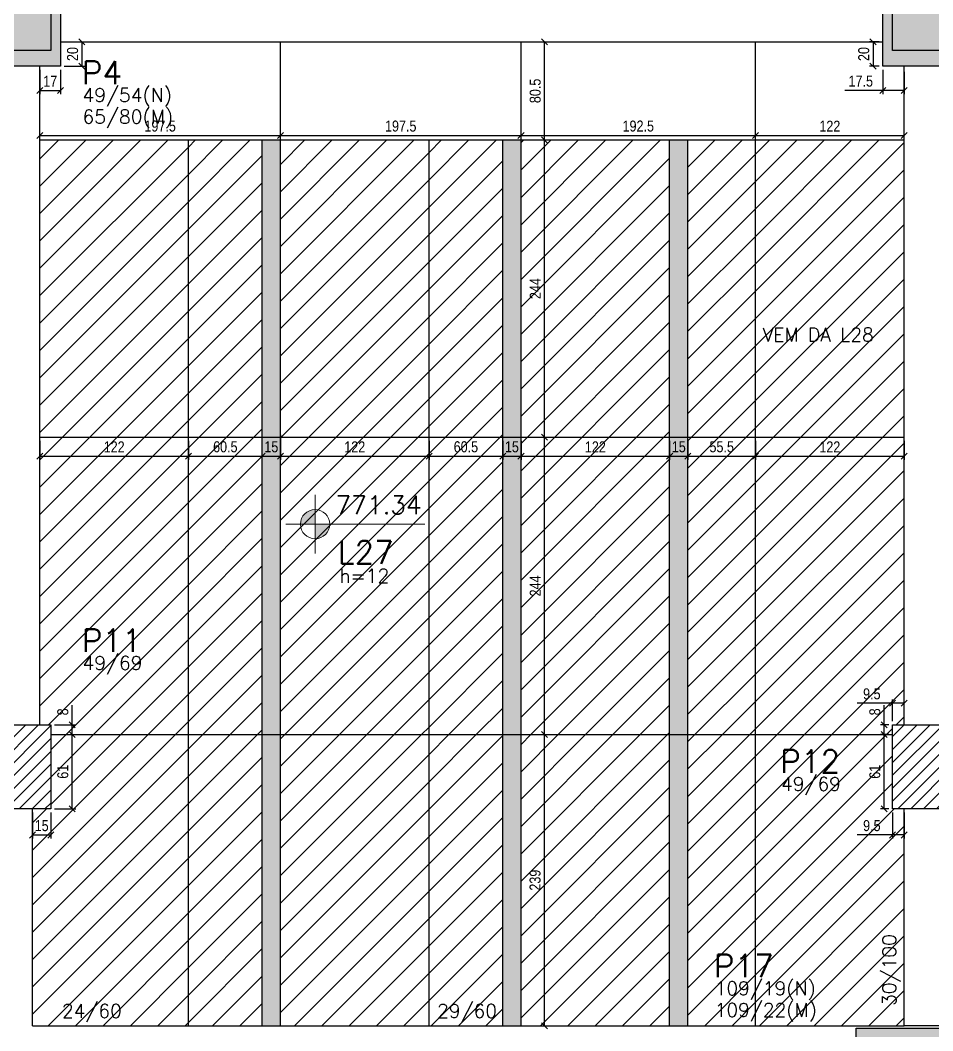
# Model space of a CAD drawing. Extents: x 8513 to 14085, y 1849 to 10799.
# Drawn here: x 10979 to 11728, y 3420 to 4249 of the extents above; entities that cross this region are included whole.
import ezdxf

# ---------------------------------------------------------------- set-up
doc = ezdxf.new("R2010")
doc.units = 0
for name, color, linetype in [('COTA', 241, 'Continuous'), ('Painéis', 200, 'Continuous'), ('Pilares', 5, 'Continuous'), ('VIGAS', 3, 'Continuous')]:
    doc.layers.add(name, color=color, linetype=linetype)
for name, color, linetype, lineweight in [('EST-LAJE-TEXT', 7, 'Continuous', 9), ('EST-PILAR-TEXT', 7, 'Continuous', 9), ('EST-VIGA-TEXT', 7, 'Continuous', 9), ('Hachura', 253, 'Continuous', 9), ('REAPROVEITAMENTO', 7, 'Continuous', 9)]:
    doc.layers.add(name, color=color, linetype=linetype, lineweight=lineweight)
doc.styles.add('COTA TECNICA-50', font='techl___.ttf', dxfattribs={"height": 9})
doc.styles.add('RomanS_IV50', font='romans_IV50.ttf', dxfattribs={"height": 11.25})
doc.styles.add('RomanS_IV50_B', font='', dxfattribs={"height": 18.75})
doc.styles.add('RomanS_IV50_B_1', font='', dxfattribs={"height": 22.5})
doc.styles.get('RomanS_IV50_B').set_extended_font_data('RomanS_IV50', bold=True)
doc.styles.get('RomanS_IV50_B_1').set_extended_font_data('RomanS_IV50', bold=True)
doc.dimstyles.new('PAINEL', dxfattribs={"dimtxt": 9, "dimasz": 5, "dimexe": 3, "dimexo": 3, "dimgap": 3, "dimtad": 1, "dimdec": 1, "dimzin": 12, "dimdsep": 46, "dimtxsty": 'COTA TECNICA-50', "dimblk": 'OBLIQUE', "dimcen": 0, "dimclrd": 4, "dimclre": 4, "dimclrt": 1, "dimadec": 1, "dimazin": 3, "dimtfac": 1, "dimtdec": 1, "dimtmove": 0, "dimatfit": 3, "dimldrblk": 'OBLIQUE', "dimfxl": 1, "dimtolj": 1, "dimtzin": 12, "dimarcsym": 0})
pattern_1 = [(45, (-181390.063, -29748.07), (-11.2253202, 11.2253202), [])]
pattern_2 = [(45, (10227.5145, 3498.507), (-5.3033, 5.3033), [])]

# ---------------------------------------------------------------- blocks, each defined once
blk = doc.blocks.new('FA_Floor_TAG_SURVEY_R01 - NIV_TIT_H_TXT1__TXT2_Menor-2303205-BUSINESS')
at = {"layer": 'EST-LAJE-TEXT'}
h = blk.add_hatch(color=256, dxfattribs=at)
edge = h.paths.add_edge_path(flags=0)
edge.add_line((-0.28, 0.565), (-0.28, 0.405))
edge.add_line((-0.28, 0.405), (-0.44, 0.405))
edge.add_arc((-0.28, 0.405), 0.16, 90, 180, ccw=False)
h = blk.add_hatch(color=256, dxfattribs=at)
edge = h.paths.add_edge_path(flags=0)
edge.add_arc((-0.28, 0.405), 0.16, -90, 0, ccw=False)
edge.add_line((-0.28, 0.245), (-0.28, 0.405))
edge.add_line((-0.28, 0.405), (-0.12, 0.405))
for p, q in [((-0.28, 0.085), (-0.28, 0.725)), ((-0.28, 0.405), (-0.6, 0.405)), ((-0.28, 0.405), (0.92, 0.405))]:
    blk.add_line(p, q, dxfattribs=at)
blk.add_circle((-0.28, 0.405), 0.16, dxfattribs=at)
blk = doc.blocks.new('_Oblique')
at = {"color": 0, "linetype": 'ByBlock', "lineweight": -2}
blk.add_line((-0.5, -0.5), (0.5, 0.5), dxfattribs=at)
blk = doc.blocks.new('*D52')
at = {"layer": 'COTA', "color": 4, "lineweight": -2, "transparency": 16777216}
for p, q in [((11393.01, 3663.01), (11412.27, 3663.01)), ((11409.27, 3424.01), (11409.27, 3663.01)), ((11393.01, 3424.01), (11412.27, 3424.01))]:
    blk.add_line(p, q, dxfattribs=at)
at = {"layer": 'Defpoints', "color": 0, "transparency": 16777216}
for p in [(11390.01, 3663.01), (11409.27, 3663.01), (11390.01, 3424.01)]:
    blk.add_point(p, dxfattribs=at)
at = {"layer": 'COTA', "color": 4, "lineweight": -2, "transparency": 16777216, "xscale": 5, "yscale": 5, "zscale": 5}
for p, rotation in [((11409.27, 3663.01), 90), ((11409.27, 3424.01), 270)]:
    blk.add_blockref('_Oblique', p, dxfattribs=dict(at, rotation=rotation))
at = {"layer": 'COTA', "color": 1, "transparency": 16777216, "insert": (11401.55, 3543.51), "char_height": 9, "attachment_point": 5, "rotation": 90, "style": 'COTA TECNICA-50'}
blk.add_mtext('\\A1;239', dxfattribs=at)
blk = doc.blocks.new('*D53')
at = {"layer": 'COTA', "color": 4, "lineweight": -2, "transparency": 16777216}
for p, q in [((11393.01, 3907.01), (11412.27, 3907.01)), ((11409.27, 3663.01), (11409.27, 3907.01)), ((11398.52, 3663.01), (11412.27, 3663.01))]:
    blk.add_line(p, q, dxfattribs=at)
at = {"layer": 'Defpoints', "color": 0, "transparency": 16777216}
for p in [(11390.01, 3907.01), (11409.27, 3907.01), (11395.52, 3663.01)]:
    blk.add_point(p, dxfattribs=at)
at = {"layer": 'COTA', "color": 4, "lineweight": -2, "transparency": 16777216, "xscale": 5, "yscale": 5, "zscale": 5}
for p, rotation in [((11409.27, 3907.01), 90), ((11409.27, 3663.01), 270)]:
    blk.add_blockref('_Oblique', p, dxfattribs=dict(at, rotation=rotation))
at = {"layer": 'COTA', "color": 1, "transparency": 16777216, "insert": (11401.71, 3785.01), "char_height": 9, "attachment_point": 5, "rotation": 90, "style": 'COTA TECNICA-50'}
blk.add_mtext('\\A1;244', dxfattribs=at)
blk = doc.blocks.new('*D54')
at = {"layer": 'COTA', "color": 4, "lineweight": -2, "transparency": 16777216}
for p, q in [((11393.01, 4151.01), (11412.27, 4151.01)), ((11409.27, 3907.01), (11409.27, 4151.01)), ((11393.01, 3907.01), (11412.27, 3907.01))]:
    blk.add_line(p, q, dxfattribs=at)
at = {"layer": 'Defpoints', "color": 0, "transparency": 16777216}
for p in [(11390.01, 4151.01), (11409.27, 4151.01), (11390.01, 3907.01)]:
    blk.add_point(p, dxfattribs=at)
at = {"layer": 'COTA', "color": 4, "lineweight": -2, "transparency": 16777216, "xscale": 5, "yscale": 5, "zscale": 5}
for p, rotation in [((11409.27, 4151.01), 90), ((11409.27, 3907.01), 270)]:
    blk.add_blockref('_Oblique', p, dxfattribs=dict(at, rotation=rotation))
at = {"layer": 'COTA', "color": 1, "transparency": 16777216, "insert": (11401.71, 4029.01), "char_height": 9, "attachment_point": 5, "rotation": 90, "style": 'COTA TECNICA-50'}
blk.add_mtext('\\A1;244', dxfattribs=at)
blk = doc.blocks.new('*D55')
at = {"layer": 'COTA', "color": 4, "lineweight": -2, "transparency": 16777216}
for p, q in [((11393.01, 4231.51), (11412.27, 4231.51)), ((11409.27, 4151.01), (11409.27, 4231.51)), ((11393.01, 4151.01), (11412.27, 4151.01))]:
    blk.add_line(p, q, dxfattribs=at)
at = {"layer": 'Defpoints', "color": 0, "transparency": 16777216}
for p in [(11390.01, 4231.51), (11409.27, 4231.51), (11390.01, 4151.01)]:
    blk.add_point(p, dxfattribs=at)
at = {"layer": 'COTA', "color": 4, "lineweight": -2, "transparency": 16777216, "xscale": 5, "yscale": 5, "zscale": 5}
for p, rotation in [((11409.27, 4231.51), 90), ((11409.27, 4151.01), 270)]:
    blk.add_blockref('_Oblique', p, dxfattribs=dict(at, rotation=rotation))
at = {"layer": 'COTA', "color": 1, "transparency": 16777216, "insert": (11401.66, 4191.26), "char_height": 9, "attachment_point": 5, "rotation": 90, "style": 'COTA TECNICA-50'}
blk.add_mtext('\\A1;80.5', dxfattribs=at)
blk = doc.blocks.new('*D56')
at = {"layer": 'COTA', "color": 4, "lineweight": -2, "transparency": 16777216}
for p, q in [((10995.01, 3904.01), (10995.01, 3888.54)), ((11117.01, 3904.01), (11117.01, 3888.54)), ((10995.01, 3891.54), (11117.01, 3891.54))]:
    blk.add_line(p, q, dxfattribs=at)
at = {"layer": 'Defpoints', "color": 0, "transparency": 16777216}
for p in [(10995.01, 3907.01), (11117.01, 3907.01), (11117.01, 3891.54)]:
    blk.add_point(p, dxfattribs=at)
at = {"layer": 'COTA', "color": 4, "lineweight": -2, "transparency": 16777216, "xscale": 5, "yscale": 5, "zscale": 5, "rotation": 180}
blk.add_blockref('_Oblique', (10995.01, 3891.54), dxfattribs=at)
at = {"layer": 'COTA', "color": 4, "lineweight": -2, "transparency": 16777216, "xscale": 5, "yscale": 5, "zscale": 5}
blk.add_blockref('_Oblique', (11117.01, 3891.54), dxfattribs=at)
at = {"layer": 'COTA', "color": 1, "transparency": 16777216, "insert": (11056.01, 3899.1), "char_height": 9, "attachment_point": 5, "style": 'COTA TECNICA-50'}
blk.add_mtext('\\A1;122', dxfattribs=at)
blk = doc.blocks.new('*D13')
at = {"layer": 'COTA', "color": 4, "lineweight": -2, "transparency": 16777216}
for p, q in [((11117.01, 3900.67), (11117.01, 3888.54)), ((11117.01, 3891.54), (11177.51, 3891.54))]:
    blk.add_line(p, q, dxfattribs=at)
at = {"layer": 'Defpoints', "color": 0, "transparency": 16777216}
for p in [(11117.01, 3903.67), (11177.51, 3891.54), (11177.51, 3891.54)]:
    blk.add_point(p, dxfattribs=at)
at = {"layer": 'COTA', "color": 4, "lineweight": -2, "transparency": 16777216, "xscale": 5, "yscale": 5, "zscale": 5, "rotation": 180}
blk.add_blockref('_Oblique', (11117.01, 3891.54), dxfattribs=at)
at = {"layer": 'COTA', "color": 4, "lineweight": -2, "transparency": 16777216, "xscale": 5, "yscale": 5, "zscale": 5}
blk.add_blockref('_Oblique', (11177.51, 3891.54), dxfattribs=at)
at = {"layer": 'COTA', "color": 1, "transparency": 16777216, "insert": (11147.26, 3899.14), "char_height": 9, "attachment_point": 5, "style": 'COTA TECNICA-50'}
blk.add_mtext('\\A1;60.5', dxfattribs=at)
blk = doc.blocks.new('*D14')
at = {"layer": 'COTA', "color": 4, "lineweight": -2, "transparency": 16777216}
for p, q in [((11177.51, 3891.32), (11177.51, 3894.54)), ((11177.51, 3891.54), (11192.51, 3891.54))]:
    blk.add_line(p, q, dxfattribs=at)
at = {"layer": 'Defpoints', "color": 0, "transparency": 16777216}
for p in [(11192.51, 3891.54), (11192.51, 3891.54), (11177.51, 3888.32)]:
    blk.add_point(p, dxfattribs=at)
at = {"layer": 'COTA', "color": 4, "lineweight": -2, "transparency": 16777216, "xscale": 5, "yscale": 5, "zscale": 5, "rotation": 180}
blk.add_blockref('_Oblique', (11177.51, 3891.54), dxfattribs=at)
at = {"layer": 'COTA', "color": 4, "lineweight": -2, "transparency": 16777216, "xscale": 5, "yscale": 5, "zscale": 5}
blk.add_blockref('_Oblique', (11192.51, 3891.54), dxfattribs=at)
at = {"layer": 'COTA', "color": 1, "transparency": 16777216, "insert": (11185.01, 3899.14), "char_height": 9, "attachment_point": 5, "style": 'COTA TECNICA-50'}
blk.add_mtext('\\A1;15', dxfattribs=at)
blk = doc.blocks.new('*D57')
at = {"layer": 'COTA', "color": 4, "lineweight": -2, "transparency": 16777216}
for p, q in [((11512.01, 3904.01), (11512.01, 3888.54)), ((11527.01, 3904.01), (11527.01, 3888.54)), ((11512.01, 3891.54), (11527.01, 3891.54))]:
    blk.add_line(p, q, dxfattribs=at)
at = {"layer": 'Defpoints', "color": 0, "transparency": 16777216}
for p in [(11512.01, 3907.01), (11527.01, 3907.01), (11527.01, 3891.54)]:
    blk.add_point(p, dxfattribs=at)
at = {"layer": 'COTA', "color": 4, "lineweight": -2, "transparency": 16777216, "xscale": 5, "yscale": 5, "zscale": 5, "rotation": 180}
blk.add_blockref('_Oblique', (11512.01, 3891.54), dxfattribs=at)
at = {"layer": 'COTA', "color": 4, "lineweight": -2, "transparency": 16777216, "xscale": 5, "yscale": 5, "zscale": 5}
blk.add_blockref('_Oblique', (11527.01, 3891.54), dxfattribs=at)
at = {"layer": 'COTA', "color": 1, "transparency": 16777216, "insert": (11519.51, 3899.14), "char_height": 9, "attachment_point": 5, "style": 'COTA TECNICA-50'}
blk.add_mtext('\\A1;15', dxfattribs=at)
blk = doc.blocks.new('*D58')
at = {"layer": 'COTA', "color": 4, "lineweight": -2, "transparency": 16777216}
for p, q in [((11527.01, 3904.01), (11527.01, 3888.54)), ((11582.51, 3904.01), (11582.51, 3888.54)), ((11527.01, 3891.54), (11582.51, 3891.54))]:
    blk.add_line(p, q, dxfattribs=at)
at = {"layer": 'Defpoints', "color": 0, "transparency": 16777216}
for p in [(11527.01, 3907.01), (11582.51, 3907.01), (11582.51, 3891.54)]:
    blk.add_point(p, dxfattribs=at)
at = {"layer": 'COTA', "color": 4, "lineweight": -2, "transparency": 16777216, "xscale": 5, "yscale": 5, "zscale": 5, "rotation": 180}
blk.add_blockref('_Oblique', (11527.01, 3891.54), dxfattribs=at)
at = {"layer": 'COTA', "color": 4, "lineweight": -2, "transparency": 16777216, "xscale": 5, "yscale": 5, "zscale": 5}
blk.add_blockref('_Oblique', (11582.51, 3891.54), dxfattribs=at)
at = {"layer": 'COTA', "color": 1, "transparency": 16777216, "insert": (11554.76, 3899.14), "char_height": 9, "attachment_point": 5, "style": 'COTA TECNICA-50'}
blk.add_mtext('\\A1;55.5', dxfattribs=at)
blk = doc.blocks.new('*D59')
at = {"layer": 'COTA', "color": 4, "lineweight": -2, "transparency": 16777216}
for p, q in [((11582.51, 3904.01), (11582.51, 3888.54)), ((11704.51, 3904.01), (11704.51, 3888.54)), ((11582.51, 3891.54), (11704.51, 3891.54))]:
    blk.add_line(p, q, dxfattribs=at)
at = {"layer": 'Defpoints', "color": 0, "transparency": 16777216}
for p in [(11582.51, 3907.01), (11704.51, 3907.01), (11704.51, 3891.54)]:
    blk.add_point(p, dxfattribs=at)
at = {"layer": 'COTA', "color": 4, "lineweight": -2, "transparency": 16777216, "xscale": 5, "yscale": 5, "zscale": 5, "rotation": 180}
blk.add_blockref('_Oblique', (11582.51, 3891.54), dxfattribs=at)
at = {"layer": 'COTA', "color": 4, "lineweight": -2, "transparency": 16777216, "xscale": 5, "yscale": 5, "zscale": 5}
blk.add_blockref('_Oblique', (11704.51, 3891.54), dxfattribs=at)
at = {"layer": 'COTA', "color": 1, "transparency": 16777216, "insert": (11643.51, 3899.1), "char_height": 9, "attachment_point": 5, "style": 'COTA TECNICA-50'}
blk.add_mtext('\\A1;122', dxfattribs=at)
blk = doc.blocks.new('*D60')
at = {"layer": 'COTA', "color": 4, "lineweight": -2, "transparency": 16777216}
for p, q in [((11192.51, 3909.01), (11192.51, 3888.54)), ((11314.51, 3904.01), (11314.51, 3888.54)), ((11192.51, 3891.54), (11314.51, 3891.54))]:
    blk.add_line(p, q, dxfattribs=at)
at = {"layer": 'Defpoints', "color": 0, "transparency": 16777216}
for p in [(11192.51, 3912.01), (11314.51, 3907.01), (11314.51, 3891.54)]:
    blk.add_point(p, dxfattribs=at)
at = {"layer": 'COTA', "color": 4, "lineweight": -2, "transparency": 16777216, "xscale": 5, "yscale": 5, "zscale": 5, "rotation": 180}
blk.add_blockref('_Oblique', (11192.51, 3891.54), dxfattribs=at)
at = {"layer": 'COTA', "color": 4, "lineweight": -2, "transparency": 16777216, "xscale": 5, "yscale": 5, "zscale": 5}
blk.add_blockref('_Oblique', (11314.51, 3891.54), dxfattribs=at)
at = {"layer": 'COTA', "color": 1, "transparency": 16777216, "insert": (11253.51, 3899.1), "char_height": 9, "attachment_point": 5, "style": 'COTA TECNICA-50'}
blk.add_mtext('\\A1;122', dxfattribs=at)
blk = doc.blocks.new('*D61')
at = {"layer": 'COTA', "color": 4, "lineweight": -2, "transparency": 16777216}
for p, q in [((11314.51, 3904.01), (11314.51, 3888.54)), ((11314.51, 3891.54), (11375.01, 3891.54)), ((11375.01, 3890.32), (11375.01, 3888.54))]:
    blk.add_line(p, q, dxfattribs=at)
at = {"layer": 'Defpoints', "color": 0, "transparency": 16777216}
for p in [(11314.51, 3907.01), (11375.01, 3893.32), (11375.01, 3891.54)]:
    blk.add_point(p, dxfattribs=at)
at = {"layer": 'COTA', "color": 4, "lineweight": -2, "transparency": 16777216, "xscale": 5, "yscale": 5, "zscale": 5, "rotation": 180}
blk.add_blockref('_Oblique', (11314.51, 3891.54), dxfattribs=at)
at = {"layer": 'COTA', "color": 4, "lineweight": -2, "transparency": 16777216, "xscale": 5, "yscale": 5, "zscale": 5}
blk.add_blockref('_Oblique', (11375.01, 3891.54), dxfattribs=at)
at = {"layer": 'COTA', "color": 1, "transparency": 16777216, "insert": (11344.76, 3899.14), "char_height": 9, "attachment_point": 5, "style": 'COTA TECNICA-50'}
blk.add_mtext('\\A1;60.5', dxfattribs=at)
blk = doc.blocks.new('*D15')
at = {"layer": 'COTA', "color": 4, "lineweight": -2, "transparency": 16777216}
blk.add_line((11390.01, 3891.54), (11512.01, 3891.54), dxfattribs=at)
at = {"layer": 'Defpoints', "color": 0, "transparency": 16777216}
for p in [(11390.01, 3891.54), (11512.01, 3891.54), (11512.01, 3891.54)]:
    blk.add_point(p, dxfattribs=at)
at = {"layer": 'COTA', "color": 4, "lineweight": -2, "transparency": 16777216, "xscale": 5, "yscale": 5, "zscale": 5, "rotation": 180}
blk.add_blockref('_Oblique', (11390.01, 3891.54), dxfattribs=at)
at = {"layer": 'COTA', "color": 4, "lineweight": -2, "transparency": 16777216, "xscale": 5, "yscale": 5, "zscale": 5}
blk.add_blockref('_Oblique', (11512.01, 3891.54), dxfattribs=at)
at = {"layer": 'COTA', "color": 1, "transparency": 16777216, "insert": (11451.01, 3899.1), "char_height": 9, "attachment_point": 5, "style": 'COTA TECNICA-50'}
blk.add_mtext('\\A1;122', dxfattribs=at)
blk = doc.blocks.new('*D62')
at = {"layer": 'COTA', "color": 4, "lineweight": -2, "transparency": 16777216}
for p, q in [((11015.01, 4231.51), (11032.52, 4231.51)), ((11029.52, 4231.51), (11029.52, 4211.51)), ((11015.01, 4211.51), (11032.52, 4211.51))]:
    blk.add_line(p, q, dxfattribs=at)
at = {"layer": 'Defpoints', "color": 0, "transparency": 16777216}
for p in [(11012.01, 4231.51), (11012.01, 4211.51), (11029.52, 4211.51)]:
    blk.add_point(p, dxfattribs=at)
at = {"layer": 'COTA', "color": 4, "lineweight": -2, "transparency": 16777216, "xscale": 5, "yscale": 5, "zscale": 5}
for p, rotation in [((11029.52, 4231.51), 90), ((11029.52, 4211.51), 270)]:
    blk.add_blockref('_Oblique', p, dxfattribs=dict(at, rotation=rotation))
at = {"layer": 'COTA', "color": 1, "transparency": 16777216, "insert": (11021.92, 4221.51), "char_height": 9, "attachment_point": 5, "rotation": 90, "style": 'COTA TECNICA-50'}
blk.add_mtext('\\A1;20', dxfattribs=at)
blk = doc.blocks.new('*D63')
at = {"layer": 'COTA', "color": 4, "lineweight": -2, "transparency": 16777216}
for p, q in [((10995.01, 4208.51), (10995.01, 4188.67)), ((11012.01, 4208.51), (11012.01, 4188.67)), ((10995.01, 4191.67), (11012.01, 4191.67))]:
    blk.add_line(p, q, dxfattribs=at)
at = {"layer": 'Defpoints', "color": 0, "transparency": 16777216}
for p in [(10995.01, 4211.51), (11012.01, 4211.51), (11012.01, 4191.67)]:
    blk.add_point(p, dxfattribs=at)
at = {"layer": 'COTA', "color": 4, "lineweight": -2, "transparency": 16777216, "xscale": 5, "yscale": 5, "zscale": 5, "rotation": 180}
blk.add_blockref('_Oblique', (10995.01, 4191.67), dxfattribs=at)
at = {"layer": 'COTA', "color": 4, "lineweight": -2, "transparency": 16777216, "xscale": 5, "yscale": 5, "zscale": 5}
blk.add_blockref('_Oblique', (11012.01, 4191.67), dxfattribs=at)
at = {"layer": 'COTA', "color": 1, "transparency": 16777216, "insert": (11003.51, 4199.23), "char_height": 9, "attachment_point": 5, "style": 'COTA TECNICA-50'}
blk.add_mtext('\\A1;17', dxfattribs=at)
blk = doc.blocks.new('*D64')
at = {"layer": 'COTA', "color": 4, "lineweight": -2, "transparency": 16777216}
for p, q in [((11684.01, 4231.51), (11675.96, 4231.51)), ((11678.96, 4231.51), (11678.96, 4211.51)), ((11684.01, 4211.51), (11675.96, 4211.51))]:
    blk.add_line(p, q, dxfattribs=at)
at = {"layer": 'Defpoints', "color": 0, "transparency": 16777216}
for p in [(11687.01, 4231.51), (11678.96, 4211.51), (11687.01, 4211.51)]:
    blk.add_point(p, dxfattribs=at)
at = {"layer": 'COTA', "color": 4, "lineweight": -2, "transparency": 16777216, "xscale": 5, "yscale": 5, "zscale": 5}
for p, rotation in [((11678.96, 4231.51), 90), ((11678.96, 4211.51), 270)]:
    blk.add_blockref('_Oblique', p, dxfattribs=dict(at, rotation=rotation))
at = {"layer": 'COTA', "color": 1, "transparency": 16777216, "insert": (11671.37, 4221.51), "char_height": 9, "attachment_point": 5, "rotation": 90, "style": 'COTA TECNICA-50'}
blk.add_mtext('\\A1;20', dxfattribs=at)
blk = doc.blocks.new('*D65')
at = {"layer": 'COTA', "color": 4, "lineweight": -2, "transparency": 16777216}
for p, q in [((11687.01, 4208.51), (11687.01, 4188.67)), ((11704.51, 4206.86), (11704.51, 4188.67)), ((11687.01, 4191.67), (11655.78, 4191.67)), ((11704.51, 4191.67), (11687.01, 4191.67))]:
    blk.add_line(p, q, dxfattribs=at)
at = {"layer": 'Defpoints', "color": 0, "transparency": 16777216}
for p in [(11687.01, 4211.51), (11704.51, 4209.86), (11687.01, 4191.67)]:
    blk.add_point(p, dxfattribs=at)
at = {"layer": 'COTA', "color": 4, "lineweight": -2, "transparency": 16777216, "xscale": 5, "yscale": 5, "zscale": 5, "rotation": 180}
blk.add_blockref('_Oblique', (11687.01, 4191.67), dxfattribs=at)
at = {"layer": 'COTA', "color": 4, "lineweight": -2, "transparency": 16777216, "xscale": 5, "yscale": 5, "zscale": 5}
blk.add_blockref('_Oblique', (11704.51, 4191.67), dxfattribs=at)
at = {"layer": 'COTA', "color": 1, "transparency": 16777216, "insert": (11668.9, 4199.27), "char_height": 9, "attachment_point": 5, "style": 'COTA TECNICA-50'}
blk.add_mtext('\\A1;17.5', dxfattribs=at)
blk = doc.blocks.new('*D66')
at = {"layer": 'COTA', "color": 4, "lineweight": -2, "transparency": 16777216}
for p, q in [((10995.01, 4154.01), (10995.01, 4157.75)), ((11192.51, 4154.01), (11192.51, 4157.75)), ((10995.01, 4154.75), (11192.51, 4154.75))]:
    blk.add_line(p, q, dxfattribs=at)
at = {"layer": 'Defpoints', "color": 0, "transparency": 16777216}
for p in [(10995.01, 4151.01), (11192.51, 4154.75), (11192.51, 4151.01)]:
    blk.add_point(p, dxfattribs=at)
at = {"layer": 'COTA', "color": 4, "lineweight": -2, "transparency": 16777216, "xscale": 5, "yscale": 5, "zscale": 5, "rotation": 180}
blk.add_blockref('_Oblique', (10995.01, 4154.75), dxfattribs=at)
at = {"layer": 'COTA', "color": 4, "lineweight": -2, "transparency": 16777216, "xscale": 5, "yscale": 5, "zscale": 5}
blk.add_blockref('_Oblique', (11192.51, 4154.75), dxfattribs=at)
at = {"layer": 'COTA', "color": 1, "transparency": 16777216, "insert": (11093.76, 4162.37), "char_height": 9, "attachment_point": 5, "style": 'COTA TECNICA-50'}
blk.add_mtext('\\A1;197.5', dxfattribs=at)
blk = doc.blocks.new('*D16')
at = {"layer": 'COTA', "color": 4, "lineweight": -2, "transparency": 16777216}
for p, q in [((11192.51, 4154.01), (11192.51, 4157.75)), ((11192.51, 4154.75), (11390.01, 4154.75))]:
    blk.add_line(p, q, dxfattribs=at)
at = {"layer": 'Defpoints', "color": 0, "transparency": 16777216}
for p in [(11192.51, 4151.01), (11390.01, 4154.75), (11390.01, 4154.75)]:
    blk.add_point(p, dxfattribs=at)
at = {"layer": 'COTA', "color": 4, "lineweight": -2, "transparency": 16777216, "xscale": 5, "yscale": 5, "zscale": 5, "rotation": 180}
blk.add_blockref('_Oblique', (11192.51, 4154.75), dxfattribs=at)
at = {"layer": 'COTA', "color": 4, "lineweight": -2, "transparency": 16777216, "xscale": 5, "yscale": 5, "zscale": 5}
blk.add_blockref('_Oblique', (11390.01, 4154.75), dxfattribs=at)
at = {"layer": 'COTA', "color": 1, "transparency": 16777216, "insert": (11291.26, 4162.37), "char_height": 9, "attachment_point": 5, "style": 'COTA TECNICA-50'}
blk.add_mtext('\\A1;197.5', dxfattribs=at)
blk = doc.blocks.new('*D17')
at = {"layer": 'COTA', "color": 4, "lineweight": -2, "transparency": 16777216}
blk.add_line((11390.01, 4154.75), (11582.51, 4154.75), dxfattribs=at)
at = {"layer": 'Defpoints', "color": 0, "transparency": 16777216}
for p in [(11390.01, 4154.75), (11582.51, 4154.75), (11582.51, 4154.75)]:
    blk.add_point(p, dxfattribs=at)
at = {"layer": 'COTA', "color": 4, "lineweight": -2, "transparency": 16777216, "xscale": 5, "yscale": 5, "zscale": 5, "rotation": 180}
blk.add_blockref('_Oblique', (11390.01, 4154.75), dxfattribs=at)
at = {"layer": 'COTA', "color": 4, "lineweight": -2, "transparency": 16777216, "xscale": 5, "yscale": 5, "zscale": 5}
blk.add_blockref('_Oblique', (11582.51, 4154.75), dxfattribs=at)
at = {"layer": 'COTA', "color": 1, "transparency": 16777216, "insert": (11486.26, 4162.37), "char_height": 9, "attachment_point": 5, "style": 'COTA TECNICA-50'}
blk.add_mtext('\\A1;192.5', dxfattribs=at)
blk = doc.blocks.new('*D67')
at = {"layer": 'COTA', "color": 4, "lineweight": -2, "transparency": 16777216}
for p, q in [((11704.51, 4154.01), (11704.51, 4157.75)), ((11582.51, 4154.75), (11704.51, 4154.75))]:
    blk.add_line(p, q, dxfattribs=at)
at = {"layer": 'Defpoints', "color": 0, "transparency": 16777216}
for p in [(11582.51, 4154.75), (11704.51, 4154.75), (11704.51, 4151.01)]:
    blk.add_point(p, dxfattribs=at)
at = {"layer": 'COTA', "color": 4, "lineweight": -2, "transparency": 16777216, "xscale": 5, "yscale": 5, "zscale": 5, "rotation": 180}
blk.add_blockref('_Oblique', (11582.51, 4154.75), dxfattribs=at)
at = {"layer": 'COTA', "color": 4, "lineweight": -2, "transparency": 16777216, "xscale": 5, "yscale": 5, "zscale": 5}
blk.add_blockref('_Oblique', (11704.51, 4154.75), dxfattribs=at)
at = {"layer": 'COTA', "color": 1, "transparency": 16777216, "insert": (11643.51, 4162.3), "char_height": 9, "attachment_point": 5, "style": 'COTA TECNICA-50'}
blk.add_mtext('\\A1;122', dxfattribs=at)
blk = doc.blocks.new('*D68')
at = {"layer": 'COTA', "color": 4, "lineweight": -2, "transparency": 16777216}
for p, q in [((11375.01, 3904.01), (11375.01, 3888.54)), ((11390.01, 3904.01), (11390.01, 3888.54)), ((11375.01, 3891.54), (11390.01, 3891.54))]:
    blk.add_line(p, q, dxfattribs=at)
at = {"layer": 'Defpoints', "color": 0, "transparency": 16777216}
for p in [(11375.01, 3907.01), (11390.01, 3907.01), (11390.01, 3891.54)]:
    blk.add_point(p, dxfattribs=at)
at = {"layer": 'COTA', "color": 4, "lineweight": -2, "transparency": 16777216, "xscale": 5, "yscale": 5, "zscale": 5, "rotation": 180}
blk.add_blockref('_Oblique', (11375.01, 3891.54), dxfattribs=at)
at = {"layer": 'COTA', "color": 4, "lineweight": -2, "transparency": 16777216, "xscale": 5, "yscale": 5, "zscale": 5}
blk.add_blockref('_Oblique', (11390.01, 3891.54), dxfattribs=at)
at = {"layer": 'COTA', "color": 1, "transparency": 16777216, "insert": (11382.51, 3899.14), "char_height": 9, "attachment_point": 5, "style": 'COTA TECNICA-50'}
blk.add_mtext('\\A1;15', dxfattribs=at)
blk = doc.blocks.new('*D69')
at = {"layer": 'COTA', "color": 4, "lineweight": -2, "transparency": 16777216}
for p, q in [((11695.01, 3599.01), (11695.01, 3577.62)), ((11704.51, 3599.01), (11704.51, 3577.62)), ((11695.01, 3580.62), (11665.95, 3580.62)), ((11704.51, 3580.62), (11695.01, 3580.62))]:
    blk.add_line(p, q, dxfattribs=at)
at = {"layer": 'Defpoints', "color": 0, "transparency": 16777216}
for p in [(11695.01, 3602.01), (11704.51, 3602.01), (11695.01, 3580.62)]:
    blk.add_point(p, dxfattribs=at)
at = {"layer": 'COTA', "color": 4, "lineweight": -2, "transparency": 16777216, "xscale": 5, "yscale": 5, "zscale": 5, "rotation": 180}
blk.add_blockref('_Oblique', (11695.01, 3580.62), dxfattribs=at)
at = {"layer": 'COTA', "color": 4, "lineweight": -2, "transparency": 16777216, "xscale": 5, "yscale": 5, "zscale": 5}
blk.add_blockref('_Oblique', (11704.51, 3580.62), dxfattribs=at)
at = {"layer": 'COTA', "color": 1, "transparency": 16777216, "insert": (11677.98, 3588.25), "char_height": 9, "attachment_point": 5, "style": 'COTA TECNICA-50'}
blk.add_mtext('\\A1;9.5', dxfattribs=at)
blk = doc.blocks.new('*D70')
at = {"layer": 'COTA', "color": 4, "lineweight": -2, "transparency": 16777216}
for p, q in [((11692.01, 3663.01), (11685.07, 3663.01)), ((11688.07, 3602.01), (11688.07, 3663.01)), ((11692.01, 3602.01), (11685.07, 3602.01))]:
    blk.add_line(p, q, dxfattribs=at)
at = {"layer": 'Defpoints', "color": 0, "transparency": 16777216}
for p in [(11688.07, 3663.01), (11695.01, 3663.01), (11695.01, 3602.01)]:
    blk.add_point(p, dxfattribs=at)
at = {"layer": 'COTA', "color": 4, "lineweight": -2, "transparency": 16777216, "xscale": 5, "yscale": 5, "zscale": 5}
for p, rotation in [((11688.07, 3663.01), 90), ((11688.07, 3602.01), 270)]:
    blk.add_blockref('_Oblique', p, dxfattribs=dict(at, rotation=rotation))
at = {"layer": 'COTA', "color": 1, "transparency": 16777216, "insert": (11680.48, 3632.51), "char_height": 9, "attachment_point": 5, "rotation": 90, "style": 'COTA TECNICA-50'}
blk.add_mtext('\\A1;61', dxfattribs=at)
blk = doc.blocks.new('*D71')
at = {"layer": 'COTA', "color": 4, "lineweight": -2, "transparency": 16777216}
for p, q in [((11688.07, 3671.01), (11688.07, 3687.24)), ((11692.01, 3671.01), (11685.07, 3671.01)), ((11688.07, 3663.01), (11688.07, 3671.01)), ((11692.01, 3663.01), (11685.07, 3663.01))]:
    blk.add_line(p, q, dxfattribs=at)
at = {"layer": 'Defpoints', "color": 0, "transparency": 16777216}
for p in [(11688.07, 3671.01), (11695.01, 3671.01), (11695.01, 3663.01)]:
    blk.add_point(p, dxfattribs=at)
at = {"layer": 'COTA', "color": 4, "lineweight": -2, "transparency": 16777216, "xscale": 5, "yscale": 5, "zscale": 5}
for p, rotation in [((11688.07, 3671.01), 90), ((11688.07, 3663.01), 270)]:
    blk.add_blockref('_Oblique', p, dxfattribs=dict(at, rotation=rotation))
at = {"layer": 'COTA', "color": 1, "transparency": 16777216, "insert": (11680.49, 3681.63), "char_height": 9, "attachment_point": 5, "rotation": 90, "style": 'COTA TECNICA-50'}
blk.add_mtext('\\A1;8', dxfattribs=at)
blk = doc.blocks.new('*D72')
at = {"layer": 'COTA', "color": 4, "lineweight": -2, "transparency": 16777216}
for p, q in [((10989.01, 3599.01), (10989.01, 3577.62)), ((11004.01, 3599.01), (11004.01, 3577.62)), ((10989.01, 3580.62), (11004.01, 3580.62))]:
    blk.add_line(p, q, dxfattribs=at)
at = {"layer": 'Defpoints', "color": 0, "transparency": 16777216}
for p in [(10989.01, 3602.01), (11004.01, 3602.01), (11004.01, 3580.62)]:
    blk.add_point(p, dxfattribs=at)
at = {"layer": 'COTA', "color": 4, "lineweight": -2, "transparency": 16777216, "xscale": 5, "yscale": 5, "zscale": 5, "rotation": 180}
blk.add_blockref('_Oblique', (10989.01, 3580.62), dxfattribs=at)
at = {"layer": 'COTA', "color": 4, "lineweight": -2, "transparency": 16777216, "xscale": 5, "yscale": 5, "zscale": 5}
blk.add_blockref('_Oblique', (11004.01, 3580.62), dxfattribs=at)
at = {"layer": 'COTA', "color": 1, "transparency": 16777216, "insert": (10996.51, 3588.22), "char_height": 9, "attachment_point": 5, "style": 'COTA TECNICA-50'}
blk.add_mtext('\\A1;15', dxfattribs=at)
blk = doc.blocks.new('*D73')
at = {"layer": 'COTA', "color": 4, "lineweight": -2, "transparency": 16777216}
for p, q in [((11007.01, 3663.01), (11024.48, 3663.01)), ((11021.48, 3602.01), (11021.48, 3663.01)), ((11007.01, 3602.01), (11024.48, 3602.01))]:
    blk.add_line(p, q, dxfattribs=at)
at = {"layer": 'Defpoints', "color": 0, "transparency": 16777216}
for p in [(11004.01, 3663.01), (11021.48, 3663.01), (11004.01, 3602.01)]:
    blk.add_point(p, dxfattribs=at)
at = {"layer": 'COTA', "color": 4, "lineweight": -2, "transparency": 16777216, "xscale": 5, "yscale": 5, "zscale": 5}
for p, rotation in [((11021.48, 3663.01), 90), ((11021.48, 3602.01), 270)]:
    blk.add_blockref('_Oblique', p, dxfattribs=dict(at, rotation=rotation))
at = {"layer": 'COTA', "color": 1, "transparency": 16777216, "insert": (11013.88, 3632.51), "char_height": 9, "attachment_point": 5, "rotation": 90, "style": 'COTA TECNICA-50'}
blk.add_mtext('\\A1;61', dxfattribs=at)
blk = doc.blocks.new('*D74')
at = {"layer": 'COTA', "color": 4, "lineweight": -2, "transparency": 16777216}
for p, q in [((11021.48, 3671.01), (11021.48, 3687.24)), ((11007.01, 3671.01), (11024.48, 3671.01)), ((11021.48, 3663.01), (11021.48, 3671.01)), ((11007.01, 3663.01), (11024.48, 3663.01))]:
    blk.add_line(p, q, dxfattribs=at)
at = {"layer": 'Defpoints', "color": 0, "transparency": 16777216}
for p in [(11004.01, 3671.01), (11021.48, 3671.01), (11004.01, 3663.01)]:
    blk.add_point(p, dxfattribs=at)
at = {"layer": 'COTA', "color": 4, "lineweight": -2, "transparency": 16777216, "xscale": 5, "yscale": 5, "zscale": 5}
for p, rotation in [((11021.48, 3671.01), 90), ((11021.48, 3663.01), 270)]:
    blk.add_blockref('_Oblique', p, dxfattribs=dict(at, rotation=rotation))
at = {"layer": 'COTA', "color": 1, "transparency": 16777216, "insert": (11013.89, 3681.63), "char_height": 9, "attachment_point": 5, "rotation": 90, "style": 'COTA TECNICA-50'}
blk.add_mtext('\\A1;8', dxfattribs=at)
blk = doc.blocks.new('*D241')
at = {"layer": 'COTA', "color": 4, "lineweight": -2, "transparency": 16777216}
for p, q in [((11695.01, 3674.01), (11695.01, 3691.75)), ((11704.51, 3674.01), (11704.51, 3691.75)), ((11695.01, 3688.75), (11665.95, 3688.75)), ((11704.51, 3688.75), (11695.01, 3688.75))]:
    blk.add_line(p, q, dxfattribs=at)
at = {"layer": 'Defpoints', "color": 0, "transparency": 16777216}
for p in [(11695.01, 3688.75), (11695.01, 3671.01), (11704.51, 3671.01)]:
    blk.add_point(p, dxfattribs=at)
at = {"layer": 'COTA', "color": 4, "lineweight": -2, "transparency": 16777216, "xscale": 5, "yscale": 5, "zscale": 5, "rotation": 180}
blk.add_blockref('_Oblique', (11695.01, 3688.75), dxfattribs=at)
at = {"layer": 'COTA', "color": 4, "lineweight": -2, "transparency": 16777216, "xscale": 5, "yscale": 5, "zscale": 5}
blk.add_blockref('_Oblique', (11704.51, 3688.75), dxfattribs=at)
at = {"layer": 'COTA', "color": 1, "transparency": 16777216, "insert": (11677.98, 3696.38), "char_height": 9, "attachment_point": 5, "style": 'COTA TECNICA-50'}
blk.add_mtext('\\A1;9.5', dxfattribs=at)

msp = doc.modelspace()

# ---------------------------------------------------------------- hatches: boundary and pattern name
at = {"layer": 'Hachura'}
h = msp.add_hatch(color=256, dxfattribs=at)
h.paths.add_polyline_path([(11192.51, 4151.01), (11177.51, 4151.01), (11177.51, 3907.01), (11192.51, 3907.01)])
h.paths.add_polyline_path([(11177.51, 3663.01), (11192.51, 3663.01), (11192.51, 3907.01), (11177.51, 3907.01)])
h.paths.add_polyline_path([(11192.51, 3663.01), (11177.51, 3663.01), (11177.51, 3424.01), (11192.51, 3424.01)])
h.paths.add_polyline_path([(11375.01, 3424.01), (11390.01, 3424.01), (11390.01, 3663.01), (11375.01, 3663.01)])
h.paths.add_polyline_path([(11390.01, 3907.01), (11375.01, 3907.01), (11375.01, 3663.01), (11390.01, 3663.01)])
h.paths.add_polyline_path([(11375.01, 3907.01), (11390.01, 3907.01), (11390.01, 4151.01), (11375.01, 4151.01)])
h.paths.add_polyline_path([(11512.01, 3907.01), (11527.01, 3907.01), (11527.01, 4151.01), (11512.01, 4151.01)])
h.paths.add_polyline_path([(11512.01, 3663.01), (11527.01, 3663.01), (11527.01, 3907.01), (11512.01, 3907.01)])
h.paths.add_polyline_path([(11512.01, 3424.01), (11527.01, 3424.01), (11527.01, 3663.01), (11512.01, 3663.01)])
at = {"layer": 'Pilares'}
for points in [[(11012.01, 4211.51), (11012.01, 4291.51), (10947.01, 4291.51), (10947.01, 4211.51)], [(11687.01, 4211.51), (11752.01, 4211.51), (11752.01, 4291.51), (11687.01, 4291.51)], [(11665.01, 3400.01), (11774.01, 3400.01), (11774.01, 3422.01), (11665.01, 3422.01)]]:
    msp.add_hatch(color=5, dxfattribs=at).paths.add_polyline_path(points, flags=0)
h = msp.add_hatch(dxfattribs=at)
h.set_pattern_fill('FP_1', color=5, style=0, pattern_type=2)
h.set_pattern_definition(pattern_2)
h.paths.add_polyline_path([(10955.01, 3602.01), (11004.01, 3602.01), (11004.01, 3671.01), (10955.01, 3671.01)], flags=0)
h = msp.add_hatch(dxfattribs=at)
h.set_pattern_fill('FP_1', color=5, style=0, pattern_type=2)
h.set_pattern_definition(pattern_2)
h.paths.add_polyline_path([(11734.23, 3602.01), (11744.01, 3602.01), (11744.01, 3671.01), (11695.01, 3671.01), (11695.01, 3602.01)], flags=0)
at = {"layer": 'REAPROVEITAMENTO'}
h = msp.add_hatch(dxfattribs=at)
h.set_pattern_fill('ANSI31', color=251, scale=5, style=0)
h.set_pattern_definition(pattern_1)
h.paths.add_polyline_path([(11314.51, 3663.01), (11314.51, 3907.01), (11192.51, 3907.01), (11192.51, 3663.01)])
h.paths.add_polyline_path([(11390.01, 3663.01), (11512.01, 3663.01), (11512.01, 3907.01), (11390.01, 3907.01)])
h.paths.add_polyline_path([(11512.01, 3907.01), (11512.01, 4151.01), (11390.01, 4151.01), (11390.01, 3907.01)])
h.paths.add_polyline_path([(11314.51, 4151.01), (11192.51, 4151.01), (11192.51, 3907.01), (11314.51, 3907.01)])
h.paths.add_polyline_path([(10995.01, 3907.01), (11117.01, 3907.01), (11117.01, 4151.01), (10995.01, 4151.01)])
h = msp.add_hatch(dxfattribs=at)
h.set_pattern_fill('ANSI31', color=251, scale=5, style=0)
h.set_pattern_definition(pattern_1)
h.paths.add_polyline_path([(11177.51, 3907.01), (11117.01, 3907.01), (11117.01, 3663.01), (11177.51, 3663.01)])
h.paths.add_polyline_path([(11117.01, 3907.01), (11177.51, 3907.01), (11177.51, 4151.01), (11117.01, 4151.01)])
h.paths.add_polyline_path([(11375.01, 4151.01), (11314.51, 4151.01), (11314.51, 3907.01), (11375.01, 3907.01)])
h.paths.add_polyline_path([(11375.01, 3907.01), (11314.51, 3907.01), (11314.51, 3663.01), (11375.01, 3663.01)])
h.paths.add_polyline_path([(11582.51, 3907.01), (11527.01, 3907.01), (11527.01, 3663.01), (11582.51, 3663.01)])
h.paths.add_polyline_path([(11527.01, 3907.01), (11582.51, 3907.01), (11582.51, 4151.01), (11527.01, 4151.01)])
h = msp.add_hatch(dxfattribs=at)
h.set_pattern_fill('ANSI31', color=251, scale=5, style=0)
h.set_pattern_definition(pattern_1)
h.paths.add_polyline_path([(11704.51, 4151.01), (11582.51, 4151.01), (11582.51, 3907.01), (11704.51, 3907.01)])
h = msp.add_hatch(dxfattribs=at)
h.set_pattern_fill('ANSI31', color=251, scale=5, style=0)
h.set_pattern_definition(pattern_1)
h.paths.add_polyline_path([(11117.01, 3663.01), (11004.01, 3663.01), (11004.01, 3602.01), (10989.01, 3602.01), (10989.01, 3424.01), (11117.01, 3424.01)])
h.paths.add_polyline_path([(10995.01, 3671.01), (11004.01, 3671.01), (11004.01, 3663.01), (11117.01, 3663.01), (11117.01, 3907.01), (10995.01, 3907.01)])
h.paths.add_polyline_path([(11582.51, 3663.01), (11695.01, 3663.01), (11695.01, 3671.01), (11704.51, 3671.01), (11704.51, 3907.01), (11582.51, 3907.01)])
h.paths.add_polyline_path([(11582.51, 3424.01), (11704.51, 3424.01), (11704.51, 3545.51), (11704.51, 3602.01), (11695.01, 3602.01), (11695.01, 3663.01), (11582.51, 3663.01)])
h = msp.add_hatch(dxfattribs=at)
h.set_pattern_fill('ANSI31', color=251, scale=5, style=0)
h.set_pattern_definition(pattern_1)
h.paths.add_polyline_path([(11177.51, 3663.01), (11117.01, 3663.01), (11117.01, 3424.01), (11177.51, 3424.01)])
h.paths.add_polyline_path([(11314.51, 3424.01), (11375.01, 3424.01), (11375.01, 3663.01), (11314.51, 3663.01)])
h.paths.add_polyline_path([(11527.01, 3424.01), (11582.51, 3424.01), (11582.51, 3663.01), (11527.01, 3663.01)])
h = msp.add_hatch(dxfattribs=at)
h.set_pattern_fill('ANSI31', color=251, scale=5, style=0)
h.set_pattern_definition(pattern_1)
h.paths.add_polyline_path([(11192.51, 3424.01), (11294.01, 3424.01), (11314.51, 3424.01), (11314.51, 3663.01), (11192.51, 3663.01)])
h.paths.add_polyline_path([(11512.01, 3663.01), (11390.01, 3663.01), (11390.01, 3424.01), (11512.01, 3424.01)])

# ---------------------------------------------------------------- linework, layer by layer
at = {"layer": 'Painéis', "ltscale": 70}
for p, q in [((11192.51, 3424.01), (11192.51, 4231.51)), ((11390.01, 3424.01), (11390.01, 4231.51)), ((11582.51, 3424.01), (11582.51, 4231.51)), ((10995.01, 4151.01), (11704.51, 4151.01)), ((11117.01, 3424.01), (11117.01, 4151.01)), ((11177.51, 3424.01), (11177.51, 4151.01)), ((11314.51, 3424.01), (11314.51, 4151.01)), ((11375.01, 3424.01), (11375.01, 4151.01)), ((11512.01, 3424.01), (11512.01, 4151.01)), ((11527.01, 3424.01), (11527.01, 4151.01)), ((10995.01, 3907.01), (11704.51, 3907.01)), ((11004.01, 3663.01), (11695.01, 3663.01))]:
    msp.add_line(p, q, dxfattribs=at)
at = {"layer": 'Pilares', "color": 5}
for p, q in [((11012.01, 4291.51), (11012.01, 4211.51)), ((11687.01, 4211.51), (11687.01, 4291.51)), ((11012.01, 4211.51), (10947.01, 4211.51)), ((11752.01, 4211.51), (11687.01, 4211.51)), ((10955.01, 3671.01), (11004.01, 3671.01)), ((11004.01, 3671.01), (11004.01, 3602.01)), ((11695.01, 3602.01), (11695.01, 3671.01)), ((11695.01, 3671.01), (11744.01, 3671.01)), ((11004.01, 3602.01), (10955.01, 3602.01)), ((11744.01, 3602.01), (11695.01, 3602.01)), ((11665.01, 3400.01), (11665.01, 3422.01)), ((11665.01, 3422.01), (11774.01, 3422.01))]:
    msp.add_line(p, q, dxfattribs=at)
at = {"layer": 'Pilares'}
for p, q in [((11004.01, 4278.51), (11004.01, 4224.51)), ((11695.01, 4224.51), (11695.01, 4278.51)), ((11004.01, 4224.51), (10955.01, 4224.51)), ((11744.01, 4224.51), (11695.01, 4224.51))]:
    msp.add_line(p, q, dxfattribs=at)
at = {"layer": 'VIGAS', "color": 3}
for p, q in [((11012.01, 4231.51), (11687.01, 4231.51)), ((10995.01, 3671.01), (10995.01, 4211.51)), ((11704.51, 3671.01), (11704.51, 4211.51)), ((10989.01, 3424.01), (10989.01, 3602.01)), ((11704.51, 3545.51), (11704.51, 3602.01)), ((11704.51, 3424.01), (11704.51, 3545.51)), ((10989.01, 3424.01), (11294.01, 3424.01)), ((11294.01, 3424.01), (11704.51, 3424.01)), ((11734.51, 3424.01), (11704.51, 3424.01))]:
    msp.add_line(p, q, dxfattribs=at)

# ---------------------------------------------------------------- block references
at = {"layer": 'EST-LAJE-TEXT', "xscale": 74.99999999999996, "yscale": 74.99999999999996, "zscale": 74.99999999999996}
msp.add_blockref('FA_Floor_TAG_SURVEY_R01 - NIV_TIT_H_TXT1__TXT2_Menor-2303205-BUSINESS', (11241.96, 3805.31), dxfattribs=at)

# ---------------------------------------------------------------- texts
at = {"layer": 'EST-LAJE-TEXT', "lineweight": 30, "attachment_point": 1}
for s, insert, char_height, width, style in [('VEM DA L28', (11588.43, 3996.81), 11.25, 113.7665, 'RomanS_IV50'), ('771.34', (11237.66, 3859.03), 15, 99.8101, 'RomanS_IV50_B'), ('h=12', (11240.89, 3798.91), 11.25, 58.924, 'RomanS_IV50')]:
    msp.add_mtext(s, dxfattribs=dict(at, insert=insert, char_height=char_height, width=width, style=style))
at = {"layer": 'EST-LAJE-TEXT', "lineweight": 50, "insert": (11239.75, 3821.98), "char_height": 18.75, "width": 63.7342, "attachment_point": 1, "style": 'RomanS_IV50_B_1'}
msp.add_mtext('L27', dxfattribs=at)
at = {"layer": 'EST-PILAR-TEXT', "lineweight": 50, "attachment_point": 1}
for s, insert, char_height, width, style in [('P4', (11029.52, 4215.68), 18.75, 46.2975, 'RomanS_IV50_B_1'), ('P4', (11029.52, 4215.68), 18.75, 46.2975, 'RomanS_IV50_B_1'), ('49/54(N)', (11030.06, 4193.49), 11.25, 104.6202, 'RomanS_IV50'), ('65/80(M)', (11030.06, 4175.68), 11.25, 105.8227, 'RomanS_IV50'), ('P11', (11029.52, 3749.59), 18.75, 69.1455, 'RomanS_IV50_B_1'), ('P11', (11029.52, 3749.59), 18.75, 69.1455, 'RomanS_IV50_B_1'), ('49/69', (11030.06, 3727.4), 11.25, 70.3481, 'RomanS_IV50'), ('49/69', (11030.06, 3727.4), 11.25, 70.3481, 'RomanS_IV50'), ('P12', (11602.86, 3650.35), 18.75, 69.1455, 'RomanS_IV50_B_1'), ('P12', (11602.86, 3650.35), 18.75, 69.1455, 'RomanS_IV50_B_1'), ('49/69', (11603.41, 3628.16), 11.25, 70.3481, 'RomanS_IV50'), ('49/69', (11603.41, 3628.16), 11.25, 70.3481, 'RomanS_IV50'), ('P17', (11548.4, 3482.57), 18.75, 69.1455, 'RomanS_IV50_B_1'), ('P17', (11548.4, 3482.57), 18.75, 69.1455, 'RomanS_IV50_B_1'), ('109/19(N)', (11548.94, 3460.38), 11.25, 118.4493, 'RomanS_IV50'), ('109/22(M)', (11548.94, 3442.57), 11.25, 119.6519, 'RomanS_IV50')]:
    msp.add_mtext(s, dxfattribs=dict(at, insert=insert, char_height=char_height, width=width, style=style))
at = {"layer": 'EST-VIGA-TEXT', "lineweight": 30, "insert": (11686.65, 3440.36), "char_height": 11.25, "width": 84.1772, "attachment_point": 1, "rotation": 90, "style": 'RomanS_IV50'}
msp.add_mtext('30/100', dxfattribs=at)
at = {"layer": 'EST-VIGA-TEXT', "lineweight": 30, "char_height": 11.25, "width": 70.3481, "attachment_point": 1, "style": 'RomanS_IV50'}
for s, insert in [('24/60', (11013.12, 3441.87)), ('29/60', (11321.12, 3441.87))]:
    msp.add_mtext(s, dxfattribs=dict(at, insert=insert))

# ---------------------------------------------------------------- dimensions: what is measured, and where the dimension line sits
at = {"layer": 'COTA'}
for base, p1, p2, picture, middle in [((11029.52, 4211.51), (11012.01, 4231.51), (11012.01, 4211.51), '*D62', (11021.92, 4221.51)), ((11678.96, 4211.51), (11687.01, 4231.51), (11687.01, 4211.51), '*D64', (11671.37, 4221.51)), ((11021.48, 3671.01), (11004.01, 3663.01), (11004.01, 3671.01), '*D74', (11013.89, 3681.63)), ((11688.07, 3671.01), (11695.01, 3663.01), (11695.01, 3671.01), '*D71', (11680.49, 3681.63)), ((11021.48, 3663.01), (11004.01, 3602.01), (11004.01, 3663.01), '*D73', (11013.88, 3632.51)), ((11409.27, 3663.01), (11390.01, 3424.01), (11390.01, 3663.01), '*D52', (11401.55, 3543.51)), ((11688.07, 3663.01), (11695.01, 3602.01), (11695.01, 3663.01), '*D70', (11680.48, 3632.51))]:
    dim = msp.add_linear_dim(base=base, p1=p1, p2=p2, angle=90, dimstyle='PAINEL', dxfattribs=at)
    dim.commit()
    dim.dimension.update_dxf_attribs({"geometry": picture, "text_midpoint": middle})
for base, p1, p2, picture, middle in [((11409.27, 4231.51), (11390.01, 4151.01), (11390.01, 4231.51), '*D55', (11401.66, 4191.26)), ((11409.27, 4151.01), (11390.01, 3907.01), (11390.01, 4151.01), '*D54', (11401.71, 4029.01)), ((11409.27, 3907.01), (11395.52, 3663.01), (11390.01, 3907.01), '*D53', (11401.71, 3785.01))]:
    dim = msp.add_linear_dim(base=base, p1=p1, p2=p2, angle=90, dimstyle='PAINEL', override={"dimtmove": 1}, dxfattribs=at)
    dim.commit()
    dim.dimension.update_dxf_attribs({"geometry": picture, "text_midpoint": middle})
for base, p1, p2, picture, middle in [((11012.01, 4191.67), (10995.01, 4211.51), (11012.01, 4211.51), '*D63', (11003.51, 4199.23)), ((11687.01, 4191.67), (11704.51, 4209.86), (11687.01, 4211.51), '*D65', (11668.9, 4199.27)), ((11192.51, 4154.75), (10995.01, 4151.01), (11192.51, 4151.01), '*D66', (11093.76, 4162.37)), ((11117.01, 3891.54), (10995.01, 3907.01), (11117.01, 3907.01), '*D56', (11056.01, 3899.1)), ((11314.51, 3891.54), (11192.51, 3912.01), (11314.51, 3907.01), '*D60', (11253.51, 3899.1)), ((11390.01, 3891.54), (11375.01, 3907.01), (11390.01, 3907.01), '*D68', (11382.51, 3899.14)), ((11704.51, 3891.54), (11582.51, 3907.01), (11704.51, 3907.01), '*D59', (11643.51, 3899.1)), ((11695.01, 3688.75), (11704.51, 3671.01), (11695.01, 3671.01), '*D241', (11677.98, 3696.38)), ((11004.01, 3580.62), (10989.01, 3602.01), (11004.01, 3602.01), '*D72', (10996.51, 3588.22)), ((11695.01, 3580.62), (11704.51, 3602.01), (11695.01, 3602.01), '*D69', (11677.98, 3588.25))]:
    dim = msp.add_linear_dim(base=base, p1=p1, p2=p2, dimstyle='PAINEL', dxfattribs=at)
    dim.commit()
    dim.dimension.update_dxf_attribs({"geometry": picture, "text_midpoint": middle})
for base, p1, p2, picture, middle in [((11390.01, 4154.75), (11192.51, 4151.01), (11390.01, 4154.75), '*D16', (11291.26, 4162.37)), ((11582.51, 4154.75), (11390.01, 4154.75), (11582.51, 4154.75), '*D17', (11486.26, 4162.37)), ((11704.51, 4154.75), (11582.51, 4154.75), (11704.51, 4151.01), '*D67', (11643.51, 4162.3)), ((11375.01, 3891.54), (11314.51, 3907.01), (11375.01, 3893.32), '*D61', (11344.76, 3899.14)), ((11527.01, 3891.54), (11512.01, 3907.01), (11527.01, 3907.01), '*D57', (11519.51, 3899.14)), ((11582.51, 3891.54), (11527.01, 3907.01), (11582.51, 3907.01), '*D58', (11554.76, 3899.14)), ((11177.51, 3891.54), (11117.01, 3903.67), (11177.51, 3891.54), '*D13', (11147.26, 3899.14)), ((11192.51, 3891.54), (11177.51, 3888.32), (11192.51, 3891.54), '*D14', (11185.01, 3899.14)), ((11512.01, 3891.54), (11390.01, 3891.54), (11512.01, 3891.54), '*D15', (11451.01, 3899.1))]:
    dim = msp.add_linear_dim(base=base, p1=p1, p2=p2, dimstyle='PAINEL', override={"dimtmove": 1}, dxfattribs=at)
    dim.commit()
    dim.dimension.update_dxf_attribs({"geometry": picture, "text_midpoint": middle})

doc.saveas('drawing.dxf')
